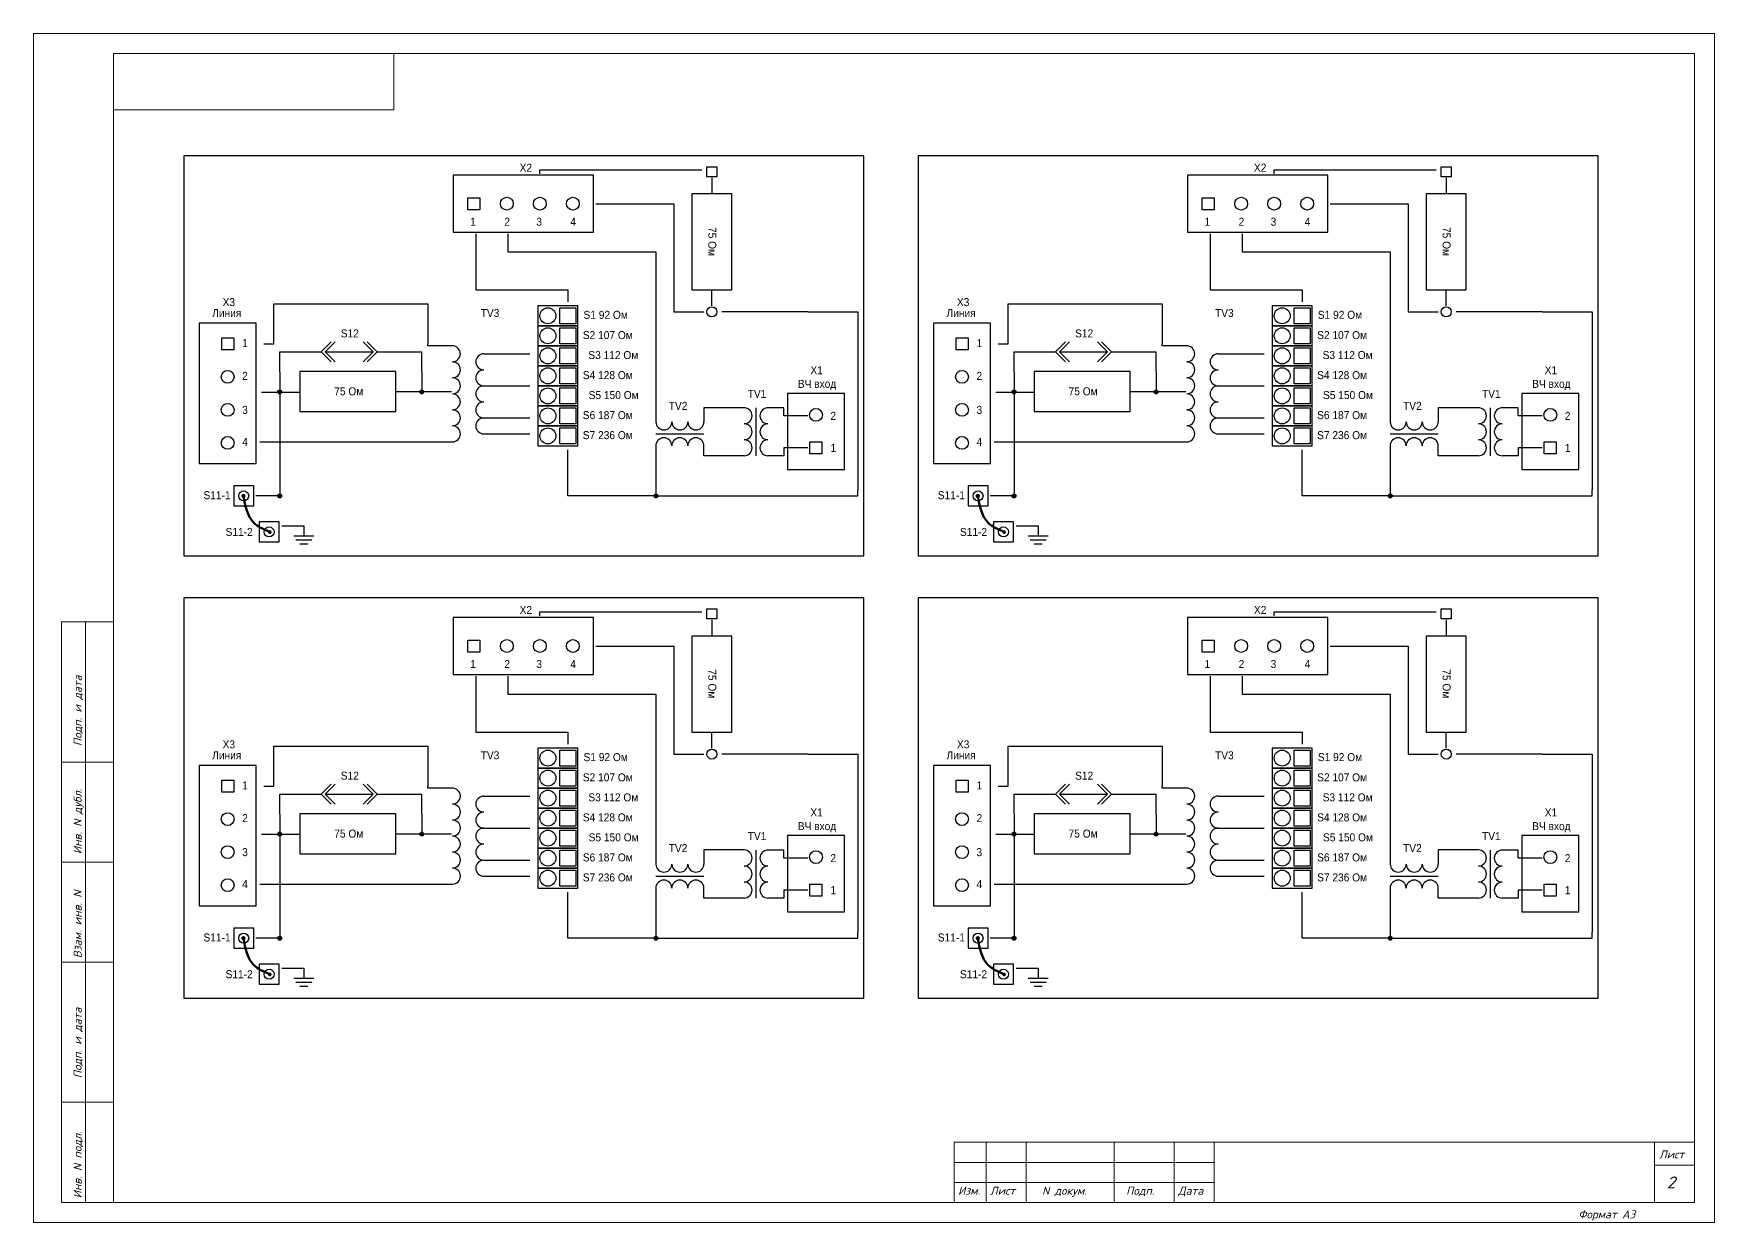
# Model space of a CAD drawing. Extents: x 25 to 880, y -342 to 670.
# Drawn here: x 460 to 880, y -342 to -45 of the extents above; entities that cross this region are included whole.
import ezdxf
from ezdxf.enums import TextEntityAlignment as Align

# ---------------------------------------------------------------- set-up
doc = ezdxf.new("R2010")
doc.units = 0
doc.header["$MEASUREMENT"] = 0
for name, color, linetype in [('BOARD', 7, 'Continuous'), ('PACKAGE_BOT', 7, 'Continuous'), ('PIN_BOT', 7, 'Continuous'), ('REFDES_BOT', 7, 'Continuous')]:
    doc.layers.add(name, color=color, linetype=linetype)
doc.layers.add('РАМКА', color=7, linetype='Continuous', lineweight=0)
doc.styles.add('ADRF1', font='romans', dxfattribs={"oblique": 15})

msp = doc.modelspace()

# ---------------------------------------------------------------- hatches: boundary and pattern name
at = {"layer": 'BOARD', "linetype": 'Continuous'}
h = msp.add_hatch(color=256, dxfattribs=at)
edge = h.paths.add_edge_path(flags=0)
edge.add_arc((521.5, -134.5), 0.5, 0, 360)
h = msp.add_hatch(color=256, dxfattribs=at)
edge = h.paths.add_edge_path(flags=0)
edge.add_arc((557, -134.5), 0.5, 0, 360)
h = msp.add_hatch(color=256, dxfattribs=at)
edge = h.paths.add_edge_path(flags=0)
edge.add_arc((705, -134.5), 0.5, 0, 360)
h = msp.add_hatch(color=256, dxfattribs=at)
edge = h.paths.add_edge_path(flags=0)
edge.add_arc((740.5, -134.5), 0.5, 0, 360)
h = msp.add_hatch(color=256, dxfattribs=at)
edge = h.paths.add_edge_path(flags=0)
edge.add_arc((512.4363, -160.5091), 0.537, 0, 360)
h = msp.add_hatch(color=256, dxfattribs=at)
edge = h.paths.add_edge_path(flags=0)
edge.add_arc((521.5, -160.5), 0.5, 0, 360)
h = msp.add_hatch(color=256, dxfattribs=at)
edge = h.paths.add_edge_path(flags=0)
edge.add_arc((615.5, -160.5), 0.5, 0, 360)
h = msp.add_hatch(color=256, dxfattribs=at)
edge = h.paths.add_edge_path(flags=0)
edge.add_arc((695.9363, -160.5091), 0.537, 0, 360)
h = msp.add_hatch(color=256, dxfattribs=at)
edge = h.paths.add_edge_path(flags=0)
edge.add_arc((705, -160.5), 0.5, 0, 360)
h = msp.add_hatch(color=256, dxfattribs=at)
edge = h.paths.add_edge_path(flags=0)
edge.add_arc((799, -160.5), 0.5, 0, 360)
h = msp.add_hatch(color=256, dxfattribs=at)
edge = h.paths.add_edge_path(flags=0)
edge.add_arc((519.0103, -169.5537), 0.463, 0, 360)
h = msp.add_hatch(color=256, dxfattribs=at)
edge = h.paths.add_edge_path(flags=0)
edge.add_arc((702.5103, -169.5537), 0.463, 0, 360)
h = msp.add_hatch(color=256, dxfattribs=at)
edge = h.paths.add_edge_path(flags=0)
edge.add_arc((521.5, -245), 0.5, 0, 360)
h = msp.add_hatch(color=256, dxfattribs=at)
edge = h.paths.add_edge_path(flags=0)
edge.add_arc((557, -245), 0.5, 0, 360)
h = msp.add_hatch(color=256, dxfattribs=at)
edge = h.paths.add_edge_path(flags=0)
edge.add_arc((705, -245), 0.5, 0, 360)
h = msp.add_hatch(color=256, dxfattribs=at)
edge = h.paths.add_edge_path(flags=0)
edge.add_arc((740.5, -245), 0.5, 0, 360)
h = msp.add_hatch(color=256, dxfattribs=at)
edge = h.paths.add_edge_path(flags=0)
edge.add_arc((512.4363, -271.0091), 0.537, 0, 360)
h = msp.add_hatch(color=256, dxfattribs=at)
edge = h.paths.add_edge_path(flags=0)
edge.add_arc((521.5, -271), 0.5, 0, 360)
h = msp.add_hatch(color=256, dxfattribs=at)
edge = h.paths.add_edge_path(flags=0)
edge.add_arc((615.5, -271), 0.5, 0, 360)
h = msp.add_hatch(color=256, dxfattribs=at)
edge = h.paths.add_edge_path(flags=0)
edge.add_arc((695.9363, -271.0091), 0.537, 0, 360)
h = msp.add_hatch(color=256, dxfattribs=at)
edge = h.paths.add_edge_path(flags=0)
edge.add_arc((705, -271), 0.5, 0, 360)
h = msp.add_hatch(color=256, dxfattribs=at)
edge = h.paths.add_edge_path(flags=0)
edge.add_arc((799, -271), 0.5, 0, 360)
h = msp.add_hatch(color=256, dxfattribs=at)
edge = h.paths.add_edge_path(flags=0)
edge.add_arc((519.0103, -280.0537), 0.463, 0, 360)
h = msp.add_hatch(color=256, dxfattribs=at)
edge = h.paths.add_edge_path(flags=0)
edge.add_arc((702.5103, -280.0537), 0.463, 0, 360)

# ---------------------------------------------------------------- linework, layer by layer
for p, q in [((586.5, -80), (586.5, -79)), ((586.5, -79), (627, -79)), ((770, -80), (770, -79)), ((770, -79), (810.5, -79)), ((629.5, -81), (629.5, -85)), ((813, -81), (813, -85)), ((600.5, -87.5), (620, -87.5)), ((620, -87.5), (620, -114.5)), ((784, -87.5), (803.5, -87.5)), ((803.5, -87.5), (803.5, -114.5)), ((570.5, -95), (570.5, -109)), ((578.5, -95), (578.5, -99.5)), ((754, -95), (754, -109)), ((762, -95), (762, -99.5)), ((578.5, -99.5), (615.5, -99.5)), ((615.5, -99.5), (615.4964, -141.9978)), ((762, -99.5), (799, -99.5)), ((799, -99.5), (798.9964, -141.9978)), ((570.5, -109), (593.5, -109)), ((593.5, -109), (593.5, -112)), ((629.5, -113), (629.5, -109)), ((754, -109), (777, -109)), ((777, -109), (777, -112)), ((813, -113), (813, -109)), ((520, -122.5), (520, -112.5)), ((520, -112.5), (558.5, -112.5)), ((558.5, -112.5), (558.5, -122.5)), ((703.5, -112.5), (742, -112.5)), ((703.5, -122.5), (703.5, -112.5)), ((742, -112.5), (742, -122.5)), ((620, -114.5), (627.5, -114.5)), ((653.5, -114.5), (632, -114.5)), ((648.5, -114.5), (648.5, -114.5)), ((648.5, -114.5), (648.5, -114.5)), ((653.5, -114.5), (666, -114.5)), ((666, -114.5), (666, -159)), ((803.5, -114.5), (811, -114.5)), ((837, -114.5), (815.5, -114.5)), ((832, -114.5), (832, -114.5)), ((832, -114.5), (832, -114.5)), ((837, -114.5), (849.5, -114.5)), ((849.5, -114.5), (849.5, -159)), ((517.5, -122.5), (520, -122.5)), ((521.5799, -134.5418), (521.5, -124.5)), ((521.5, -124.5), (531.8291, -124.5)), ((534.3291, -122), (531.8291, -124.5)), ((531.8291, -124.5), (534.3291, -127)), ((535.3291, -122), (532.8291, -124.5)), ((532.8291, -124.5), (544.8291, -124.5)), ((532.8291, -124.5), (535.3291, -127)), ((542.3291, -122), (544.8291, -124.5)), ((544.8291, -124.5), (542.3291, -127)), ((543.3291, -122), (545.8291, -124.5)), ((545.8291, -124.5), (543.3291, -127)), ((545.8291, -124.5), (556.9201, -124.5)), ((556.9201, -124.5), (557, -134.4504)), ((558.5, -122.5), (558.5, -122.5)), ((558.5, -123), (558.5, -122.5)), ((564.6327, -123), (558.5, -123)), ((572.5, -125), (584, -125)), ((701, -122.5), (703.5, -122.5)), ((705, -124.5), (715.3291, -124.5)), ((705.0799, -134.5418), (705, -124.5)), ((717.8291, -122), (715.3291, -124.5)), ((715.3291, -124.5), (717.8291, -127)), ((718.8291, -122), (716.3291, -124.5)), ((716.3291, -124.5), (728.3291, -124.5)), ((716.3291, -124.5), (718.8291, -127)), ((725.8291, -122), (728.3291, -124.5)), ((728.3291, -124.5), (725.8291, -127)), ((726.8291, -122), (729.3291, -124.5)), ((729.3291, -124.5), (726.8291, -127)), ((729.3291, -124.5), (740.4201, -124.5)), ((740.4201, -124.5), (740.5, -134.4504)), ((742, -123), (742, -122.5)), ((742, -122.5), (742, -122.5)), ((748.1327, -123), (742, -123)), ((756, -125), (767.5, -125)), ((572.4845, -133), (584, -133)), ((755.9845, -133), (767.5, -133)), ((516.9491, -134.5418), (526.5367, -134.5418)), ((521.5, -134.5), (521.5, -160.5)), ((550.5367, -134.4494), (564.4035, -134.4514)), ((627.5, -138.4642), (627.4964, -141.9978)), ((635, -138.4642), (627.5, -138.4642)), ((637.5228, -138.4642), (635, -138.4642)), ((640.5, -138.5), (640.5, -150.5)), ((647.5, -138.5), (643.5058, -138.4816)), ((647.5, -140.5), (647.5, -138.5)), ((700.4491, -134.5418), (710.0367, -134.5418)), ((705, -134.5), (705, -160.5)), ((734.0367, -134.4494), (747.9035, -134.4514)), ((811, -138.4642), (810.9964, -141.9978)), ((818.5, -138.4642), (811, -138.4642)), ((821.0228, -138.4642), (818.5, -138.4642)), ((824, -138.5), (824, -150.5)), ((831, -138.5), (827.0058, -138.4816)), ((831, -140.5), (831, -138.5)), ((572.5, -141.0106), (584, -141.0106)), ((653.5, -140.5), (647.5, -140.5)), ((756, -141.0106), (767.5, -141.0106)), ((837, -140.5), (831, -140.5)), ((516.5, -147), (564.6481, -146.9894)), ((572.5, -145.0106), (584, -145.0106)), ((615.5148, -145.0036), (627.5148, -145.0036)), ((700, -147), (748.1481, -146.9894)), ((756, -145.0106), (767.5, -145.0106)), ((799.0148, -145.0036), (811.0148, -145.0036)), ((593.5, -160.5), (593.5, -149)), ((615.479, -147.9808), (615.4819, -160.5)), ((627.5, -150.4642), (627.479, -147.9808)), ((635, -150.4642), (627.5, -150.4642)), ((637.5228, -150.4642), (635, -150.4642)), ((647.5, -150.5), (643.5058, -150.4816)), ((653.5, -148.5), (647.5, -148.5)), ((647.5, -148.5), (647.5, -150.5)), ((777, -160.5), (777, -149)), ((798.979, -147.9808), (798.9819, -160.5)), ((811, -150.4642), (810.979, -147.9808)), ((818.5, -150.4642), (811, -150.4642)), ((821.0228, -150.4642), (818.5, -150.4642)), ((831, -150.5), (827.0058, -150.4816)), ((831, -148.5), (831, -150.5)), ((837, -148.5), (831, -148.5)), ((666, -160.5), (666, -159)), ((849.5, -160.5), (849.5, -159)), ((521.5, -160.5), (515.5, -160.5)), ((615.5, -160.5), (593.5, -160.5)), ((593.5, -160.5), (593.5, -160.5)), ((615, -160.5), (666, -160.5)), ((666, -160.5), (666, -160.5)), ((705, -160.5), (699, -160.5)), ((777, -160.5), (777, -160.5)), ((799, -160.5), (777, -160.5)), ((798.5, -160.5), (849.5, -160.5)), ((849.5, -160.5), (849.5, -160.5)), ((522, -168), (527.5, -168)), ((527.5, -168), (527.5, -170.5)), ((705.5, -168), (711, -168)), ((711, -168), (711, -170.5)), ((525, -170.5), (530, -170.5)), ((525.5, -171.5), (529.5, -171.5)), ((708.5, -170.5), (713.5, -170.5)), ((709, -171.5), (713, -171.5)), ((526.5, -172.5), (528.5, -172.5)), ((710, -172.5), (712, -172.5)), ((586.5, -190.5), (586.5, -189.5)), ((586.5, -189.5), (627, -189.5)), ((629.5, -191.5), (629.5, -195.5)), ((770, -190.5), (770, -189.5)), ((770, -189.5), (810.5, -189.5)), ((813, -191.5), (813, -195.5)), ((600.5, -198), (620, -198)), ((620, -198), (620, -225)), ((784, -198), (803.5, -198)), ((803.5, -198), (803.5, -225)), ((570.5, -205.5), (570.5, -219.5)), ((578.5, -205.5), (578.5, -210)), ((754, -205.5), (754, -219.5)), ((762, -205.5), (762, -210)), ((578.5, -210), (615.5, -210)), ((615.5, -210), (615.4964, -252.4978)), ((762, -210), (799, -210)), ((799, -210), (798.9964, -252.4978)), ((570.5, -219.5), (593.5, -219.5)), ((593.5, -219.5), (593.5, -222.5)), ((629.5, -223.5), (629.5, -219.5)), ((754, -219.5), (777, -219.5)), ((777, -219.5), (777, -222.5)), ((813, -223.5), (813, -219.5)), ((520, -223), (558.5, -223)), ((520, -233), (520, -223)), ((558.5, -223), (558.5, -233)), ((620, -225), (627.5, -225)), ((653.5, -225), (632, -225)), ((648.5, -225), (648.5, -225)), ((648.5, -225), (648.5, -225)), ((653.5, -225), (666, -225)), ((666, -225), (666, -269.5)), ((703.5, -223), (742, -223)), ((703.5, -233), (703.5, -223)), ((742, -223), (742, -233)), ((803.5, -225), (811, -225)), ((837, -225), (815.5, -225)), ((832, -225), (832, -225)), ((832, -225), (832, -225)), ((837, -225), (849.5, -225)), ((849.5, -225), (849.5, -269.5)), ((517.5, -233), (520, -233)), ((521.5, -235), (531.8291, -235)), ((521.5799, -245.0418), (521.5, -235)), ((534.3291, -232.5), (531.8291, -235)), ((531.8291, -235), (534.3291, -237.5)), ((535.3291, -232.5), (532.8291, -235)), ((532.8291, -235), (544.8291, -235)), ((532.8291, -235), (535.3291, -237.5)), ((542.3291, -232.5), (544.8291, -235)), ((544.8291, -235), (542.3291, -237.5)), ((543.3291, -232.5), (545.8291, -235)), ((545.8291, -235), (543.3291, -237.5)), ((545.8291, -235), (556.9201, -235)), ((556.9201, -235), (557, -244.9504)), ((558.5, -233.5), (558.5, -233)), ((558.5, -233), (558.5, -233)), ((564.6327, -233.5), (558.5, -233.5)), ((701, -233), (703.5, -233)), ((705, -235), (715.3291, -235)), ((705.0799, -245.0418), (705, -235)), ((717.8291, -232.5), (715.3291, -235)), ((715.3291, -235), (717.8291, -237.5)), ((718.8291, -232.5), (716.3291, -235)), ((716.3291, -235), (728.3291, -235)), ((716.3291, -235), (718.8291, -237.5)), ((725.8291, -232.5), (728.3291, -235)), ((728.3291, -235), (725.8291, -237.5)), ((726.8291, -232.5), (729.3291, -235)), ((729.3291, -235), (726.8291, -237.5)), ((729.3291, -235), (740.4201, -235)), ((740.4201, -235), (740.5, -244.9504)), ((742, -233.5), (742, -233)), ((742, -233), (742, -233)), ((748.1327, -233.5), (742, -233.5)), ((572.5, -235.5), (584, -235.5)), ((756, -235.5), (767.5, -235.5)), ((572.4845, -243.5), (584, -243.5)), ((755.9845, -243.5), (767.5, -243.5)), ((516.9491, -245.0418), (526.5367, -245.0418)), ((521.5, -245), (521.5, -271)), ((550.5367, -244.9494), (564.4035, -244.9514)), ((700.4491, -245.0418), (710.0367, -245.0418)), ((705, -245), (705, -271)), ((734.0367, -244.9494), (747.9035, -244.9514)), ((572.5, -251.5106), (584, -251.5106)), ((627.5, -248.9642), (627.4964, -252.4978)), ((635, -248.9642), (627.5, -248.9642)), ((637.5228, -248.9642), (635, -248.9642)), ((640.5, -249), (640.5, -261)), ((647.5, -249), (643.5058, -248.9816)), ((647.5, -251), (647.5, -249)), ((653.5, -251), (647.5, -251)), ((756, -251.5106), (767.5, -251.5106)), ((811, -248.9642), (810.9964, -252.4978)), ((818.5, -248.9642), (811, -248.9642)), ((821.0228, -248.9642), (818.5, -248.9642)), ((824, -249), (824, -261)), ((831, -249), (827.0058, -248.9816)), ((831, -251), (831, -249)), ((837, -251), (831, -251)), ((572.5, -255.5106), (584, -255.5106)), ((615.5148, -255.5036), (627.5148, -255.5036)), ((756, -255.5106), (767.5, -255.5106)), ((799.0148, -255.5036), (811.0148, -255.5036)), ((516.5, -257.5), (564.6481, -257.4894)), ((593.5, -271), (593.5, -259.5)), ((615.479, -258.4808), (615.4819, -271)), ((627.5, -260.9642), (627.479, -258.4808)), ((647.5, -259), (647.5, -261)), ((653.5, -259), (647.5, -259)), ((700, -257.5), (748.1481, -257.4894)), ((777, -271), (777, -259.5)), ((798.979, -258.4808), (798.9819, -271)), ((811, -260.9642), (810.979, -258.4808)), ((831, -259), (831, -261)), ((837, -259), (831, -259)), ((635, -260.9642), (627.5, -260.9642)), ((637.5228, -260.9642), (635, -260.9642)), ((647.5, -261), (643.5058, -260.9816)), ((818.5, -260.9642), (811, -260.9642)), ((821.0228, -260.9642), (818.5, -260.9642)), ((831, -261), (827.0058, -260.9816)), ((521.5, -271), (515.5, -271)), ((593.5, -271), (593.5, -271)), ((615.5, -271), (593.5, -271)), ((615, -271), (666, -271)), ((666, -271), (666, -269.5)), ((666, -271), (666, -271)), ((705, -271), (699, -271)), ((777, -271), (777, -271)), ((799, -271), (777, -271)), ((798.5, -271), (849.5, -271)), ((849.5, -271), (849.5, -269.5)), ((849.5, -271), (849.5, -271)), ((522, -278.5), (527.5, -278.5)), ((525, -281), (530, -281)), ((527.5, -278.5), (527.5, -281)), ((705.5, -278.5), (711, -278.5)), ((708.5, -281), (713.5, -281)), ((711, -278.5), (711, -281)), ((525.5, -282), (529.5, -282)), ((526.5, -283), (528.5, -283)), ((709, -282), (713, -282)), ((710, -283), (712, -283))]:
    msp.add_line(p, q, dxfattribs=at)
at = {"layer": 'BOARD'}
for points in [[(667.5, -175.5), (667.5, -75.5), (497.5, -75.5), (497.5, -175.5)], [(851, -175.5), (851, -75.5), (681, -75.5), (681, -175.5)], [(667.5, -286), (667.5, -186), (497.5, -186), (497.5, -286)], [(851, -286), (851, -186), (681, -186), (681, -286)]]:
    msp.add_lwpolyline(points, close=True, dxfattribs=at)
at = {"layer": 'BOARD', "linetype": 'Continuous'}
for centre in [(521.5, -134.5), (557, -134.5), (705, -134.5), (740.5, -134.5), (521.5, -160.5), (615.5, -160.5), (705, -160.5), (799, -160.5), (521.5, -245), (557, -245), (705, -245), (740.5, -245), (521.5, -271), (615.5, -271), (705, -271), (799, -271)]:
    msp.add_circle(centre, 0.5, dxfattribs=at)
for centre, start, end in [((564.6327, -125), 270, 90), ((572.5, -127), 90, 270), ((748.1327, -125), 270, 90), ((756, -127), 90, 270), ((564.6481, -128.9894), 270, 90), ((572.5, -131.0106), 90, 270), ((748.1481, -128.9894), 270, 90), ((756, -131.0106), 90, 270), ((564.6481, -132.9894), 270, 90), ((572.4845, -135), 90, 270), ((748.1481, -132.9894), 270, 90), ((755.9845, -135), 90, 270), ((564.6327, -137), 270, 90), ((572.4845, -139), 90, 270), ((637.5228, -140.4642), 270, 90), ((643.5058, -140.4816), 90, 270), ((748.1327, -137), 270, 90), ((755.9845, -139), 90, 270), ((821.0228, -140.4642), 270, 90), ((827.0058, -140.4816), 90, 270), ((564.6481, -140.9894), 270, 90), ((572.5, -143.0106), 90, 270), ((617.4964, -141.9978), 180, 0), ((621.4964, -141.9978), 180, 0), ((625.4964, -141.9978), 180, 0), ((637.5228, -144.4642), 270, 90), ((643.5058, -144.4816), 90, 270), ((748.1481, -140.9894), 270, 90), ((756, -143.0106), 90, 270), ((800.9964, -141.9978), 180, 0), ((804.9964, -141.9978), 180, 0), ((808.9964, -141.9978), 180, 0), ((821.0228, -144.4642), 270, 90), ((827.0058, -144.4816), 90, 270), ((564.6481, -144.9894), 270, 90), ((617.479, -147.9808), 0, 180), ((621.479, -147.9808), 0, 180), ((625.479, -147.9808), 0, 180), ((637.5228, -148.4642), 270, 90), ((643.5058, -148.4816), 90, 270), ((748.1481, -144.9894), 270, 90), ((800.979, -147.9808), 0, 180), ((804.979, -147.9808), 0, 180), ((808.979, -147.9808), 0, 180), ((821.0228, -148.4642), 270, 90), ((827.0058, -148.4816), 90, 270), ((564.6327, -235.5), 270, 90), ((748.1327, -235.5), 270, 90), ((564.6481, -239.4894), 270, 90), ((572.5, -237.5), 90, 270), ((748.1481, -239.4894), 270, 90), ((756, -237.5), 90, 270), ((564.6481, -243.4894), 270, 90), ((572.4845, -245.5), 90, 270), ((572.5, -241.5106), 90, 270), ((748.1481, -243.4894), 270, 90), ((755.9845, -245.5), 90, 270), ((756, -241.5106), 90, 270), ((564.6327, -247.5), 270, 90), ((572.4845, -249.5), 90, 270), ((748.1327, -247.5), 270, 90), ((755.9845, -249.5), 90, 270), ((564.6481, -251.4894), 270, 90), ((572.5, -253.5106), 90, 270), ((637.5228, -250.9642), 270, 90), ((643.5058, -250.9816), 90, 270), ((748.1481, -251.4894), 270, 90), ((756, -253.5106), 90, 270), ((821.0228, -250.9642), 270, 90), ((827.0058, -250.9816), 90, 270), ((564.6481, -255.4894), 270, 90), ((617.4964, -252.4978), 180, 0), ((621.4964, -252.4978), 180, 0), ((625.4964, -252.4978), 180, 0), ((637.5228, -254.9642), 270, 90), ((643.5058, -254.9816), 90, 270), ((748.1481, -255.4894), 270, 90), ((800.9964, -252.4978), 180, 0), ((804.9964, -252.4978), 180, 0), ((808.9964, -252.4978), 180, 0), ((821.0228, -254.9642), 270, 90), ((827.0058, -254.9816), 90, 270), ((617.479, -258.4808), 0, 180), ((621.479, -258.4808), 0, 180), ((625.479, -258.4808), 0, 180), ((637.5228, -258.9642), 270, 90), ((643.5058, -258.9816), 90, 270), ((800.979, -258.4808), 0, 180), ((804.979, -258.4808), 0, 180), ((808.979, -258.4808), 0, 180), ((821.0228, -258.9642), 270, 90), ((827.0058, -258.9816), 90, 270)]:
    msp.add_arc(centre, 2, start, end, dxfattribs=at)
at = {"layer": 'PACKAGE_BOT'}
for points in [[(599.875, -94.6), (599.875, -80.4), (564.875, -80.4), (564.875, -94.6)], [(783.375, -94.6), (783.375, -80.4), (748.375, -80.4), (748.375, -94.6)], [(624.5, -85), (624.5, -109), (634.5, -109), (634.5, -85)], [(808, -85), (808, -109), (818, -109), (818, -85)], [(586, -113), (586, -118), (596, -118), (596, -113)], [(769.5, -113), (769.5, -118), (779.5, -118), (779.5, -113)], [(501.4, -152.375), (515.6, -152.375), (515.6, -117.375), (501.4, -117.375)], [(684.9, -152.375), (699.1, -152.375), (699.1, -117.375), (684.9, -117.375)], [(586, -118), (586, -123), (596, -123), (596, -118)], [(769.5, -118), (769.5, -123), (779.5, -123), (779.5, -118)], [(586, -123), (586, -128), (596, -128), (596, -123)], [(769.5, -123), (769.5, -128), (779.5, -128), (779.5, -123)], [(526.5367, -139.4494), (550.5367, -139.4494), (550.5367, -129.4494), (526.5367, -129.4494)], [(586, -128), (586, -133), (596, -133), (596, -128)], [(710.0367, -139.4494), (734.0367, -139.4494), (734.0367, -129.4494), (710.0367, -129.4494)], [(769.5, -128), (769.5, -133), (779.5, -133), (779.5, -128)], [(586, -133), (586, -138), (596, -138), (596, -133)], [(769.5, -133), (769.5, -138), (779.5, -138), (779.5, -133)], [(586, -138), (586, -143), (596, -143), (596, -138)], [(662.6, -134.875), (648.4, -134.875), (648.4, -153.875), (662.6, -153.875)], [(769.5, -138), (769.5, -143), (779.5, -143), (779.5, -138)], [(846.1, -134.875), (831.9, -134.875), (831.9, -153.875), (846.1, -153.875)], [(586, -143), (586, -148), (596, -148), (596, -143)], [(769.5, -143), (769.5, -148), (779.5, -148), (779.5, -143)], [(510, -163), (515, -163), (515, -158), (510, -158)], [(693.5, -163), (698.5, -163), (698.5, -158), (693.5, -158)], [(516.3429, -172), (521.3429, -172), (521.3429, -167), (516.3429, -167)], [(699.8429, -172), (704.8429, -172), (704.8429, -167), (699.8429, -167)], [(599.875, -205.1), (599.875, -190.9), (564.875, -190.9), (564.875, -205.1)], [(783.375, -205.1), (783.375, -190.9), (748.375, -190.9), (748.375, -205.1)], [(624.5, -195.5), (624.5, -219.5), (634.5, -219.5), (634.5, -195.5)], [(808, -195.5), (808, -219.5), (818, -219.5), (818, -195.5)], [(586, -223.5), (586, -228.5), (596, -228.5), (596, -223.5)], [(769.5, -223.5), (769.5, -228.5), (779.5, -228.5), (779.5, -223.5)], [(501.4, -262.875), (515.6, -262.875), (515.6, -227.875), (501.4, -227.875)], [(586, -228.5), (586, -233.5), (596, -233.5), (596, -228.5)], [(684.9, -262.875), (699.1, -262.875), (699.1, -227.875), (684.9, -227.875)], [(769.5, -228.5), (769.5, -233.5), (779.5, -233.5), (779.5, -228.5)], [(586, -233.5), (586, -238.5), (596, -238.5), (596, -233.5)], [(769.5, -233.5), (769.5, -238.5), (779.5, -238.5), (779.5, -233.5)], [(586, -238.5), (586, -243.5), (596, -243.5), (596, -238.5)], [(769.5, -238.5), (769.5, -243.5), (779.5, -243.5), (779.5, -238.5)], [(526.5367, -249.9494), (550.5367, -249.9494), (550.5367, -239.9494), (526.5367, -239.9494)], [(586, -243.5), (586, -248.5), (596, -248.5), (596, -243.5)], [(710.0367, -249.9494), (734.0367, -249.9494), (734.0367, -239.9494), (710.0367, -239.9494)], [(769.5, -243.5), (769.5, -248.5), (779.5, -248.5), (779.5, -243.5)], [(662.6, -245.375), (648.4, -245.375), (648.4, -264.375), (662.6, -264.375)], [(846.1, -245.375), (831.9, -245.375), (831.9, -264.375), (846.1, -264.375)], [(586, -248.5), (586, -253.5), (596, -253.5), (596, -248.5)], [(769.5, -248.5), (769.5, -253.5), (779.5, -253.5), (779.5, -248.5)], [(586, -253.5), (586, -258.5), (596, -258.5), (596, -253.5)], [(769.5, -253.5), (769.5, -258.5), (779.5, -258.5), (779.5, -253.5)], [(510, -273.5), (515, -273.5), (515, -268.5), (510, -268.5)], [(693.5, -273.5), (698.5, -273.5), (698.5, -268.5), (693.5, -268.5)], [(516.3429, -282.5), (521.3429, -282.5), (521.3429, -277.5), (516.3429, -277.5)], [(699.8429, -282.5), (704.8429, -282.5), (704.8429, -277.5), (699.8429, -277.5)]]:
    msp.add_lwpolyline(points, close=True, dxfattribs=at)
at = {"layer": 'PIN_BOT'}
for points in [[(628.25, -78.25), (630.75, -78.25), (630.75, -80.75), (628.25, -80.75)], [(811.75, -78.25), (814.25, -78.25), (814.25, -80.75), (811.75, -80.75)], [(571.5, -89), (568.5, -89), (568.5, -86), (571.5, -86)], [(755, -89), (752, -89), (752, -86), (755, -86)], [(591.5, -113.5), (595.5, -113.5), (595.5, -117.5), (591.5, -117.5)], [(775, -113.5), (779, -113.5), (779, -117.5), (775, -117.5)], [(507, -124), (507, -121), (510, -121), (510, -124)], [(591.5, -118.5), (595.5, -118.5), (595.5, -122.5), (591.5, -122.5)], [(690.5, -124), (690.5, -121), (693.5, -121), (693.5, -124)], [(775, -118.5), (779, -118.5), (779, -122.5), (775, -122.5)], [(591.5, -123.5), (595.5, -123.5), (595.5, -127.5), (591.5, -127.5)], [(775, -123.5), (779, -123.5), (779, -127.5), (775, -127.5)], [(591.5, -128.5), (595.5, -128.5), (595.5, -132.5), (591.5, -132.5)], [(775, -128.5), (779, -128.5), (779, -132.5), (775, -132.5)], [(591.5, -133.5), (595.5, -133.5), (595.5, -137.5), (591.5, -137.5)], [(775, -133.5), (779, -133.5), (779, -137.5), (775, -137.5)], [(591.5, -138.5), (595.5, -138.5), (595.5, -142.5), (591.5, -142.5)], [(775, -138.5), (779, -138.5), (779, -142.5), (775, -142.5)], [(591.5, -143.5), (595.5, -143.5), (595.5, -147.5), (591.5, -147.5)], [(657, -147), (657, -150), (654, -150), (654, -147)], [(775, -143.5), (779, -143.5), (779, -147.5), (775, -147.5)], [(840.5, -147), (840.5, -150), (837.5, -150), (837.5, -147)], [(628.25, -188.75), (630.75, -188.75), (630.75, -191.25), (628.25, -191.25)], [(811.75, -188.75), (814.25, -188.75), (814.25, -191.25), (811.75, -191.25)], [(571.5, -199.5), (568.5, -199.5), (568.5, -196.5), (571.5, -196.5)], [(755, -199.5), (752, -199.5), (752, -196.5), (755, -196.5)], [(591.5, -224), (595.5, -224), (595.5, -228), (591.5, -228)], [(775, -224), (779, -224), (779, -228), (775, -228)], [(591.5, -229), (595.5, -229), (595.5, -233), (591.5, -233)], [(775, -229), (779, -229), (779, -233), (775, -233)], [(507, -234.5), (507, -231.5), (510, -231.5), (510, -234.5)], [(591.5, -234), (595.5, -234), (595.5, -238), (591.5, -238)], [(690.5, -234.5), (690.5, -231.5), (693.5, -231.5), (693.5, -234.5)], [(775, -234), (779, -234), (779, -238), (775, -238)], [(591.5, -239), (595.5, -239), (595.5, -243), (591.5, -243)], [(775, -239), (779, -239), (779, -243), (775, -243)], [(591.5, -244), (595.5, -244), (595.5, -248), (591.5, -248)], [(775, -244), (779, -244), (779, -248), (775, -248)], [(591.5, -249), (595.5, -249), (595.5, -253), (591.5, -253)], [(775, -249), (779, -249), (779, -253), (775, -253)], [(591.5, -254), (595.5, -254), (595.5, -258), (591.5, -258)], [(775, -254), (779, -254), (779, -258), (775, -258)], [(657, -257.5), (657, -260.5), (654, -260.5), (654, -257.5)], [(840.5, -257.5), (840.5, -260.5), (837.5, -260.5), (837.5, -257.5)]]:
    msp.add_lwpolyline(points, close=True, dxfattribs=at)
for centre, radius in [((578.25, -87.5), 1.6), ((586.5, -87.5), 1.6), ((594.75, -87.5), 1.6), ((761.75, -87.5), 1.6), ((770, -87.5), 1.6), ((778.25, -87.5), 1.6), ((629.5, -114.5), 1.25), ((813, -114.5), 1.25), ((588.5, -115.5), 2), ((772, -115.5), 2), ((588.5, -120.5), 2), ((772, -120.5), 2), ((588.5, -125.5), 2), ((772, -125.5), 2), ((508.5, -130.75), 1.6), ((588.5, -130.5), 2), ((692, -130.75), 1.6), ((772, -130.5), 2), ((588.5, -135.5), 2), ((772, -135.5), 2), ((508.5, -139), 1.6), ((588.5, -140.5), 2), ((692, -139), 1.6), ((772, -140.5), 2), ((655.5, -140.25), 1.6), ((839, -140.25), 1.6), ((508.5, -147.25), 1.6), ((588.5, -145.5), 2), ((692, -147.25), 1.6), ((772, -145.5), 2), ((512.5, -160.5), 1.25), ((696, -160.5), 1.25), ((518.8429, -169.5), 1.25), ((702.3429, -169.5), 1.25), ((578.25, -198), 1.6), ((586.5, -198), 1.6), ((594.75, -198), 1.6), ((761.75, -198), 1.6), ((770, -198), 1.6), ((778.25, -198), 1.6), ((588.5, -226), 2), ((629.5, -225), 1.25), ((772, -226), 2), ((813, -225), 1.25), ((588.5, -231), 2), ((772, -231), 2), ((588.5, -236), 2), ((772, -236), 2), ((588.5, -241), 2), ((772, -241), 2), ((508.5, -241.25), 1.6), ((692, -241.25), 1.6), ((588.5, -246), 2), ((772, -246), 2), ((508.5, -249.5), 1.6), ((588.5, -251), 2), ((655.5, -250.75), 1.6), ((692, -249.5), 1.6), ((772, -251), 2), ((839, -250.75), 1.6), ((508.5, -257.75), 1.6), ((588.5, -256), 2), ((692, -257.75), 1.6), ((772, -256), 2), ((512.5, -271), 1.25), ((696, -271), 1.25), ((518.8429, -280), 1.25), ((702.3429, -280), 1.25)]:
    msp.add_circle(centre, radius, dxfattribs=at)
at = {"layer": 'PIN_BOT', "linetype": 'ByBlock', "lineweight": 50}
for points in [[(518.9733, -169.5011), (514.9733, -167.1496), (512.406, -160.4983)], [(702.4733, -169.5011), (698.4733, -167.1496), (695.906, -160.4983)], [(518.9733, -280.0011), (514.9733, -277.6496), (512.406, -270.9983)], [(702.4733, -280.0011), (698.4733, -277.6496), (695.906, -270.9983)]]:
    msp.add_spline(points, degree=3, dxfattribs=at)
at = {"layer": 'РАМКА'}
for p, q in [((460, -45), (460, -342)), ((880, -45), (460, -45)), ((880, -342), (880, -45)), ((480, -337), (480, -50)), ((480, -50), (875, -50)), ((550, -64), (550, -50)), ((875, -50), (875, -337)), ((480, -64), (550, -64)), ((480, -192), (467, -192)), ((467, -337), (467, -192)), ((473, -337), (473, -192)), ((480, -227), (467, -227)), ((480, -252), (467, -252)), ((480, -277), (467, -277)), ((480, -312), (467, -312)), ((690, -321.8723), (690, -337)), ((690, -322), (875, -322)), ((698, -321.9586), (698, -336.8917)), ((708, -321.8723), (708, -337)), ((730, -322.0449), (730, -337)), ((745, -321.8723), (745, -337)), ((755, -321.9586), (755, -337)), ((865.0023, -321.998), (865.0023, -337)), ((690, -327), (755, -327)), ((864.9638, -327.7211), (875, -327.7211)), ((690, -332), (755, -332)), ((480, -337), (467, -337)), ((875, -337), (480, -337)), ((460, -342), (880, -342))]:
    msp.add_line(p, q, dxfattribs=at)

# ---------------------------------------------------------------- texts
at = {"layer": 'REFDES_BOT', "text_generation_flag": 6, "width": 0.95}
for s, rotation, p in [('X2', 180, (583, -79.5)), ('X2', 180, (766.5, -79.5)), ('1', 180, (569.8167, -93)), ('2', 180, (578.3167, -93)), ('3', 180, (586.3167, -93)), ('4', 180, (594.8167, -93)), ('1', 180, (753.3167, -93)), ('2', 180, (761.8167, -93)), ('3', 180, (769.8167, -93)), ('4', 180, (778.3167, -93)), ('75 Ом', 90, (628.5868, -96.9452)), ('75 Ом', 90, (812.0868, -96.9452)), ('X3', 180, (508.7739, -113.0685)), ('X3', 180, (692.2739, -113.0685)), ('Линия', 180, (508.267, -115.8061)), ('TV3', 180, (574.0445, -115.8026)), ('Линия', 180, (691.767, -115.8061)), ('TV3', 180, (757.5445, -115.8026)), ('1', 180, (512.8261, -123.3221)), ('S12', 180, (539.0111, -120.8982)), ('1', 180, (696.3261, -123.3221)), ('S12', 180, (722.5111, -120.8982)), ('S3 112 Ом', 180, (604.8598, -126.303)), ('S3 112 Ом', 180, (788.3598, -126.303)), ('2', 180, (512.8167, -131.5)), ('X1', 180, (655.6595, -130.0876)), ('2', 180, (696.3167, -131.5)), ('X1', 180, (839.1595, -130.0876)), ('75 Ом', 180, (538.7514, -135.3627)), ('S5 150 Ом', 180, (604.9388, -136.303)), ('TV1', 180, (640.7667, -136)), ('ВЧ вход', 180, (655.7667, -133.5)), ('75 Ом', 180, (722.2514, -135.3627)), ('S5 150 Ом', 180, (788.4388, -136.303)), ('TV1', 180, (824.2667, -136)), ('ВЧ вход', 180, (839.2667, -133.5)), ('3', 180, (512.8167, -140)), ('TV2', 180, (621.0333, -139)), ('3', 180, (696.3167, -140)), ('TV2', 180, (804.5333, -139)), ('2', 180, (659.8167, -141.5)), ('2', 180, (843.3167, -141.5)), ('4', 180, (512.8167, -148)), ('4', 180, (696.3167, -148)), ('1', 180, (659.8167, -149.5)), ('1', 180, (843.3167, -149.5)), ('S11-1', 180, (505.838, -161.3175)), ('S11-1', 180, (689.338, -161.3175)), ('S11-2', 180, (511.366, -170.5)), ('S11-2', 180, (694.866, -170.5)), ('X2', 180, (583, -190)), ('X2', 180, (766.5, -190)), ('1', 180, (569.8167, -203.5)), ('2', 180, (578.3167, -203.5)), ('3', 180, (586.3167, -203.5)), ('4', 180, (594.8167, -203.5)), ('1', 180, (753.3167, -203.5)), ('2', 180, (761.8167, -203.5)), ('3', 180, (769.8167, -203.5)), ('4', 180, (778.3167, -203.5)), ('75 Ом', 90, (628.5868, -207.4452)), ('75 Ом', 90, (812.0868, -207.4452)), ('X3', 180, (508.7739, -223.5685)), ('X3', 180, (692.2739, -223.5685)), ('Линия', 180, (508.267, -226.3061)), ('TV3', 180, (574.0445, -226.3026)), ('Линия', 180, (691.767, -226.3061)), ('TV3', 180, (757.5445, -226.3026)), ('S12', 180, (539.0111, -231.3982)), ('S12', 180, (722.5111, -231.3982)), ('1', 180, (512.8261, -233.8221)), ('S3 112 Ом', 180, (604.8598, -236.803)), ('1', 180, (696.3261, -233.8221)), ('S3 112 Ом', 180, (788.3598, -236.803)), ('X1', 180, (655.6595, -240.5876)), ('X1', 180, (839.1595, -240.5876)), ('2', 180, (512.8167, -242)), ('ВЧ вход', 180, (655.7667, -244)), ('2', 180, (696.3167, -242)), ('ВЧ вход', 180, (839.2667, -244)), ('75 Ом', 180, (538.7514, -245.8627)), ('S5 150 Ом', 180, (604.9388, -246.803)), ('TV2', 180, (621.0333, -249.5)), ('TV1', 180, (640.7667, -246.5)), ('75 Ом', 180, (722.2514, -245.8627)), ('S5 150 Ом', 180, (788.4388, -246.803)), ('TV2', 180, (804.5333, -249.5)), ('TV1', 180, (824.2667, -246.5)), ('3', 180, (512.8167, -250.5)), ('2', 180, (659.8167, -252)), ('3', 180, (696.3167, -250.5)), ('2', 180, (843.3167, -252)), ('4', 180, (512.8167, -258.5)), ('1', 180, (659.8167, -260)), ('4', 180, (696.3167, -258.5)), ('1', 180, (843.3167, -260)), ('S11-1', 180, (505.838, -271.8175)), ('S11-1', 180, (689.338, -271.8175)), ('S11-2', 180, (511.366, -281)), ('S11-2', 180, (694.866, -281))]:
    msp.add_text(s, height=2, rotation=rotation, dxfattribs=at).set_placement(p, align=Align.CENTER)
for s, p in [('S1 92 Ом', (597.412, -116.8553)), ('S1 92 Ом', (780.912, -116.8553)), ('S2 107 Ом', (597.2324, -121.9152)), ('S2 107 Ом', (780.7324, -121.9152)), ('S4 128 Ом', (597.2324, -131.9152)), ('S4 128 Ом', (780.7324, -131.9152)), ('S6 187 Ом', (597.2324, -141.9152)), ('S6 187 Ом', (780.7324, -141.9152)), ('S7 236 Ом', (597.2324, -146.9152)), ('S7 236 Ом', (780.7324, -146.9152)), ('S1 92 Ом', (597.412, -227.3553)), ('S1 92 Ом', (780.912, -227.3553)), ('S2 107 Ом', (597.2324, -232.4152)), ('S2 107 Ом', (780.7324, -232.4152)), ('S4 128 Ом', (597.2324, -242.4152)), ('S4 128 Ом', (780.7324, -242.4152)), ('S6 187 Ом', (597.2324, -252.4152)), ('S6 187 Ом', (780.7324, -252.4152)), ('S7 236 Ом', (597.2324, -257.4152)), ('S7 236 Ом', (780.7324, -257.4152))]:
    msp.add_text(s, height=2, rotation=180, dxfattribs=at).set_placement(p, align=Align.BOTTOM_LEFT)
at = {"layer": 'РАМКА', "style": 'ADRF1', "oblique": 15}
for s, p in [('Подп. и дата', (472, -223)), ('Инв. N дубл.', (472, -250)), ('Взам. инв. N', (472, -276)), ('Подп. и дата', (472, -306)), ('Инв. N подл.', (472, -336))]:
    msp.add_text(s, height=2, rotation=90, dxfattribs=at).set_placement(p)
for s, height, p in [('Лист', 2, (866.198, -326.0142)), ('2', 3, (868.1207, -333.5281)), ('Изм.', 2, (691, -335.0894)), ('Лист', 2, (699, -335.0894)), ('N докум.', 2, (712, -335.0894)), ('Подп.', 2, (733, -335.0894)), ('Дата', 2, (746, -335.0894)), ('Формат A3', 2, (846, -341))]:
    msp.add_text(s, height=height, dxfattribs=at).set_placement(p)

doc.saveas('drawing.dxf')
